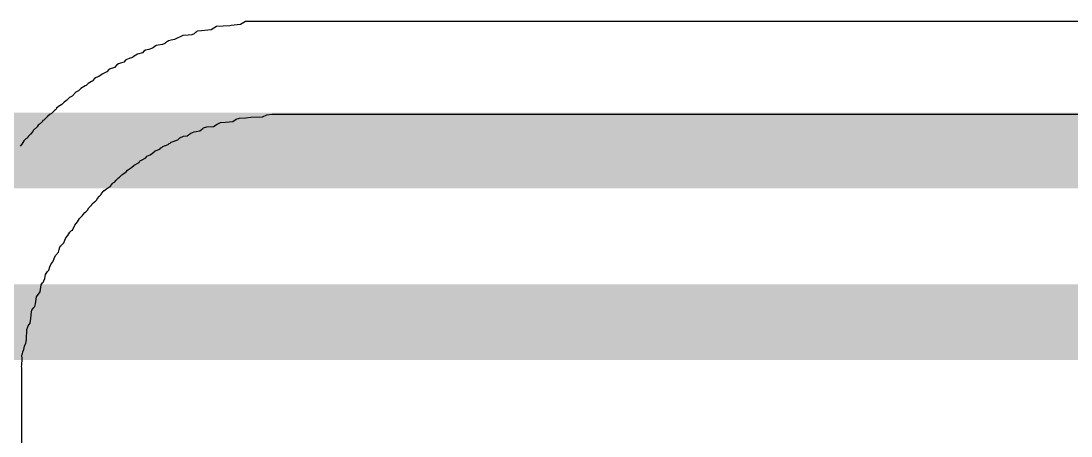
# Model space of a CAD drawing. Header units: inches. Extents: x -8 to 210, y -39 to 109.
# Drawn here: x 39.585 to 42.406, y 36.855 to 37.97 of the extents above; entities that cross this region are included whole.
import ezdxf

# ---------------------------------------------------------------- set-up
doc = ezdxf.new("R2010")
doc.units = ezdxf.units.IN
doc.layers.add('Bottom Layer', color=5, linetype='Continuous')
doc.layers.add('Bottom Overlay', color=54, linetype='Continuous')

msp = doc.modelspace()

# ---------------------------------------------------------------- linework, layer by layer
at = {"layer": 'Bottom Layer'}
for points in [[(20.4671, 37.6222, 0.2032, 0.2032, 0), (58.1962, 37.6222, 0.2032, 0.2032, 0)], [(17.9324, 37.1602, 0.2032, 0.2032, 0), (58.6994, 37.1602, 0.2032, 0.2032, 0)]]:
    msp.add_lwpolyline(points, format="xyseb", dxfattribs=at)
at = {"layer": 'Bottom Overlay'}
for p, q in [((40.1882, 37.9684), (40.175, 37.9606)), ((51.6908, 37.9697), (40.1882, 37.9684)), ((40.053, 37.9383), (40.0504, 37.9356)), ((40.0557, 37.9396), (40.053, 37.9383)), ((40.0583, 37.9422), (40.0557, 37.9396)), ((40.0701, 37.9435), (40.0583, 37.9422)), ((40.0872, 37.9448), (40.0701, 37.9435)), ((40.0963, 37.9461), (40.0872, 37.9448)), ((40.1108, 37.9553), (40.0963, 37.9461)), ((40.1462, 37.9566), (40.1108, 37.9553)), ((40.1501, 37.9579), (40.1462, 37.9566)), ((40.1659, 37.9592), (40.1501, 37.9579)), ((40.175, 37.9606), (40.1659, 37.9592)), ((39.9737, 37.9114), (39.9717, 37.9094)), ((39.9815, 37.9166), (39.9737, 37.9114)), ((39.9888, 37.9186), (39.9815, 37.9166)), ((39.9979, 37.9199), (39.9888, 37.9186)), ((40.0202, 37.9304), (39.9979, 37.9199)), ((40.0347, 37.9317), (40.0202, 37.9304)), ((40.0439, 37.933), (40.0347, 37.9317)), ((40.0504, 37.9356), (40.0439, 37.933)), ((39.9114, 37.8845), (39.8982, 37.8805)), ((39.9153, 37.8884), (39.9114, 37.8845)), ((39.9199, 37.8917), (39.9153, 37.8884)), ((39.9284, 37.8936), (39.9199, 37.8917)), ((39.9389, 37.8963), (39.9284, 37.8936)), ((39.9409, 37.8982), (39.9389, 37.8963)), ((39.9487, 37.9035), (39.9409, 37.8982)), ((39.954, 37.9048), (39.9487, 37.9035)), ((39.9651, 37.9068), (39.954, 37.9048)), ((39.9717, 37.9094), (39.9651, 37.9068)), ((39.8477, 37.8549), (39.8431, 37.8517)), ((39.8549, 37.8569), (39.8477, 37.8549)), ((39.8615, 37.8595), (39.8549, 37.8569)), ((39.8674, 37.8654), (39.8615, 37.8595)), ((39.8759, 37.8687), (39.8674, 37.8654)), ((39.8851, 37.8713), (39.8759, 37.8687)), ((39.8891, 37.8753), (39.8851, 37.8713)), ((39.8982, 37.8805), (39.8891, 37.8753)), ((39.8038, 37.8267), (39.7946, 37.8202)), ((39.8156, 37.8333), (39.8038, 37.8267)), ((39.8222, 37.8399), (39.8156, 37.8333)), ((39.8366, 37.8451), (39.8222, 37.8399)), ((39.8431, 37.8517), (39.8366, 37.8451)), ((39.7657, 37.8018), (39.7605, 37.7966)), ((39.7749, 37.8071), (39.7657, 37.8018)), ((39.7775, 37.8084), (39.7749, 37.8071)), ((39.7782, 37.8103), (39.7775, 37.8084)), ((39.7828, 37.8149), (39.7782, 37.8103)), ((39.7874, 37.8182), (39.7828, 37.8149)), ((39.7946, 37.8202), (39.7874, 37.8182)), ((39.7329, 37.7782), (39.7224, 37.7677)), ((39.7395, 37.7821), (39.7329, 37.7782)), ((39.7461, 37.7887), (39.7395, 37.7821)), ((39.7579, 37.7953), (39.7461, 37.7887)), ((39.7605, 37.7966), (39.7579, 37.7953)), ((39.6949, 37.7454), (39.6857, 37.7402)), ((39.7015, 37.752), (39.6949, 37.7454)), ((39.708, 37.7559), (39.7015, 37.752)), ((39.7159, 37.7638), (39.708, 37.7559)), ((39.7224, 37.7677), (39.7159, 37.7638)), ((39.6562, 37.7133), (39.6464, 37.7034)), ((39.6634, 37.7192), (39.6562, 37.7133)), ((39.666, 37.7205), (39.6634, 37.7192)), ((39.6752, 37.7297), (39.666, 37.7205)), ((39.6778, 37.731), (39.6752, 37.7297)), ((39.6798, 37.7329), (39.6778, 37.731)), ((39.6811, 37.7356), (39.6798, 37.7329)), ((39.6857, 37.7402), (39.6811, 37.7356)), ((40.2026, 37.7113), (40.2341, 37.7126)), ((40.2341, 37.7126), (40.2459, 37.7179)), ((40.2459, 37.7179), (40.259, 37.7192)), ((40.259, 37.7192), (40.5752, 37.7192)), ((40.5752, 37.7192), (40.5765, 37.7192)), ((40.5765, 37.7192), (51.4475, 37.7185)), ((39.6286, 37.6857), (39.6182, 37.6752)), ((39.6319, 37.6903), (39.6286, 37.6857)), ((39.6345, 37.6916), (39.6319, 37.6903)), ((39.6431, 37.7001), (39.6345, 37.6916)), ((39.6444, 37.7028), (39.6431, 37.7001)), ((39.6464, 37.7034), (39.6444, 37.7028)), ((40.0753, 37.6824), (40.0845, 37.6851)), ((40.0845, 37.6851), (40.1029, 37.6864)), ((40.1029, 37.6864), (40.1121, 37.6929)), ((40.1121, 37.6929), (40.1213, 37.6969)), ((40.1213, 37.6969), (40.1344, 37.6982)), ((40.1344, 37.6982), (40.1541, 37.6995)), ((40.1541, 37.6995), (40.1632, 37.706)), ((40.1632, 37.706), (40.1724, 37.7087)), ((40.1724, 37.7087), (40.1895, 37.71)), ((40.1895, 37.71), (40.2026, 37.7113)), ((39.6037, 37.6569), (39.6018, 37.6549)), ((39.605, 37.6595), (39.6037, 37.6569)), ((39.6109, 37.6654), (39.605, 37.6595)), ((39.6168, 37.6726), (39.6109, 37.6654)), ((39.6182, 37.6752), (39.6168, 37.6726)), ((40.0071, 37.6509), (40.0124, 37.6562)), ((40.0124, 37.6562), (40.0216, 37.6601)), ((40.0216, 37.6601), (40.0321, 37.6614)), ((40.0321, 37.6614), (40.0412, 37.668)), ((40.0412, 37.668), (40.0504, 37.6719)), ((40.0504, 37.6719), (40.0662, 37.6746)), ((40.0662, 37.6746), (40.0734, 37.6805)), ((40.0734, 37.6805), (40.0753, 37.6824)), ((39.588, 37.6385), (39.5827, 37.6332)), ((39.5932, 37.6477), (39.588, 37.6385)), ((39.5991, 37.6536), (39.5932, 37.6477)), ((39.6018, 37.6549), (39.5991, 37.6536)), ((39.9579, 37.6254), (39.9612, 37.6286)), ((39.9612, 37.6286), (39.9638, 37.63)), ((39.9638, 37.63), (39.9665, 37.6326)), ((39.9665, 37.6326), (39.9809, 37.6378)), ((39.9809, 37.6378), (39.9835, 37.6405)), ((39.9835, 37.6405), (39.9861, 37.6418)), ((39.9861, 37.6418), (39.9888, 37.6444)), ((39.9888, 37.6444), (40.0071, 37.6509)), ((39.9087, 37.5959), (39.9205, 37.6024)), ((39.9205, 37.6024), (39.9225, 37.6044)), ((39.9225, 37.6044), (39.9232, 37.6063)), ((39.9232, 37.6063), (39.9323, 37.6103)), ((39.9323, 37.6103), (39.9389, 37.6142)), ((39.9389, 37.6142), (39.9455, 37.6208)), ((39.9455, 37.6208), (39.9579, 37.6254)), ((39.8713, 37.569), (39.8825, 37.5762)), ((39.8825, 37.5762), (39.8891, 37.5827)), ((39.8891, 37.5827), (39.9028, 37.5899)), ((39.9028, 37.5899), (39.9041, 37.5926)), ((39.9041, 37.5926), (39.9061, 37.5945)), ((39.9061, 37.5945), (39.9087, 37.5959)), ((39.8399, 37.5414), (39.8471, 37.5486)), ((39.8471, 37.5486), (39.8497, 37.5499)), ((39.8497, 37.5499), (39.8563, 37.5565)), ((39.8563, 37.5565), (39.8589, 37.5578)), ((39.8589, 37.5578), (39.8681, 37.5644)), ((39.8681, 37.5644), (39.8713, 37.569)), ((39.8077, 37.5132), (39.8149, 37.5191)), ((39.8149, 37.5191), (39.8254, 37.5257)), ((39.8254, 37.5257), (39.8313, 37.5329)), ((39.8313, 37.5329), (39.834, 37.5355)), ((39.834, 37.5355), (39.8366, 37.5368)), ((39.8366, 37.5368), (39.8385, 37.5388)), ((39.8385, 37.5388), (39.8399, 37.5414)), ((39.7854, 37.4857), (39.7887, 37.4889)), ((39.7887, 37.4889), (39.79, 37.4916)), ((39.79, 37.4916), (39.7959, 37.4988)), ((39.7959, 37.4988), (39.8005, 37.5034)), ((39.8005, 37.5034), (39.8018, 37.506)), ((39.8018, 37.506), (39.8077, 37.5132)), ((39.7592, 37.4568), (39.7638, 37.4614)), ((39.7638, 37.4614), (39.7677, 37.4679)), ((39.7677, 37.4679), (39.7756, 37.4758)), ((39.7756, 37.4758), (39.7769, 37.4784)), ((39.7769, 37.4784), (39.7828, 37.4843)), ((39.7828, 37.4843), (39.7854, 37.4857)), ((39.7375, 37.4299), (39.7428, 37.4391)), ((39.7428, 37.4391), (39.7507, 37.447)), ((39.7507, 37.447), (39.752, 37.4496)), ((39.752, 37.4496), (39.7566, 37.4555)), ((39.7566, 37.4555), (39.7592, 37.4568)), ((39.7113, 37.3932), (39.7165, 37.4023)), ((39.7165, 37.4023), (39.7211, 37.4069)), ((39.7211, 37.4069), (39.7238, 37.4082)), ((39.7238, 37.4082), (39.7303, 37.4214)), ((39.7303, 37.4214), (39.7336, 37.426)), ((39.7336, 37.426), (39.7375, 37.4299)), ((39.7008, 37.3735), (39.7028, 37.3807)), ((39.7028, 37.3807), (39.7054, 37.3873)), ((39.7054, 37.3873), (39.7113, 37.3932)), ((39.6778, 37.34), (39.6864, 37.3486)), ((39.6864, 37.3486), (39.6883, 37.3558)), ((39.6883, 37.3558), (39.6896, 37.3623)), ((39.6896, 37.3623), (39.691, 37.365)), ((39.691, 37.365), (39.6936, 37.3663)), ((39.6936, 37.3663), (39.7008, 37.3735)), ((39.6628, 37.3092), (39.666, 37.3177)), ((39.666, 37.3177), (39.6706, 37.3223)), ((39.6706, 37.3223), (39.6719, 37.3249)), ((39.6719, 37.3249), (39.6746, 37.3315)), ((39.6746, 37.3315), (39.6778, 37.34)), ((39.6516, 37.2889), (39.6569, 37.2967)), ((39.6569, 37.2967), (39.6601, 37.3)), ((39.6601, 37.3), (39.6628, 37.3092)), ((39.6365, 37.2423), (39.6398, 37.2613)), ((39.6398, 37.2613), (39.6431, 37.2659)), ((39.6431, 37.2659), (39.6457, 37.2685)), ((39.6457, 37.2685), (39.647, 37.2712)), ((39.647, 37.2712), (39.6496, 37.2777)), ((39.6496, 37.2777), (39.6516, 37.2889)), ((39.6267, 37.2285), (39.6365, 37.2423)), ((39.6221, 37.2029), (39.6247, 37.2095)), ((39.6247, 37.2095), (39.6267, 37.2285)), ((39.6122, 37.1708), (39.6136, 37.1879)), ((39.6136, 37.1879), (39.6149, 37.1931)), ((39.6149, 37.1931), (39.6195, 37.2003)), ((39.6195, 37.2003), (39.6221, 37.2029)), ((39.6037, 37.1478), (39.605, 37.1505)), ((39.605, 37.1505), (39.6103, 37.1583)), ((39.6103, 37.1583), (39.6122, 37.1708)), ((39.5998, 37.1137), (39.6011, 37.1413)), ((39.6011, 37.1413), (39.6037, 37.1478)), ((39.5932, 37.0875), (39.5952, 37.096)), ((39.5952, 37.096), (39.5985, 37.1045)), ((39.5985, 37.1045), (39.5998, 37.1137)), ((39.588, 37.0717), (39.5893, 37.0757)), ((39.5886, 37.0619), (39.588, 37.0717)), ((39.5893, 37.0757), (39.5906, 37.0809)), ((39.5906, 37.0809), (39.5932, 37.0875)), ((39.5867, 37.0416), (39.588, 37.0455)), ((39.5873, 37.0383), (39.5867, 37.0416)), ((39.5867, 33.1138), (39.5873, 37.0383)), ((39.588, 37.0455), (39.5886, 37.0619))]:
    msp.add_line(p, q, dxfattribs=at)

doc.saveas('drawing.dxf')
